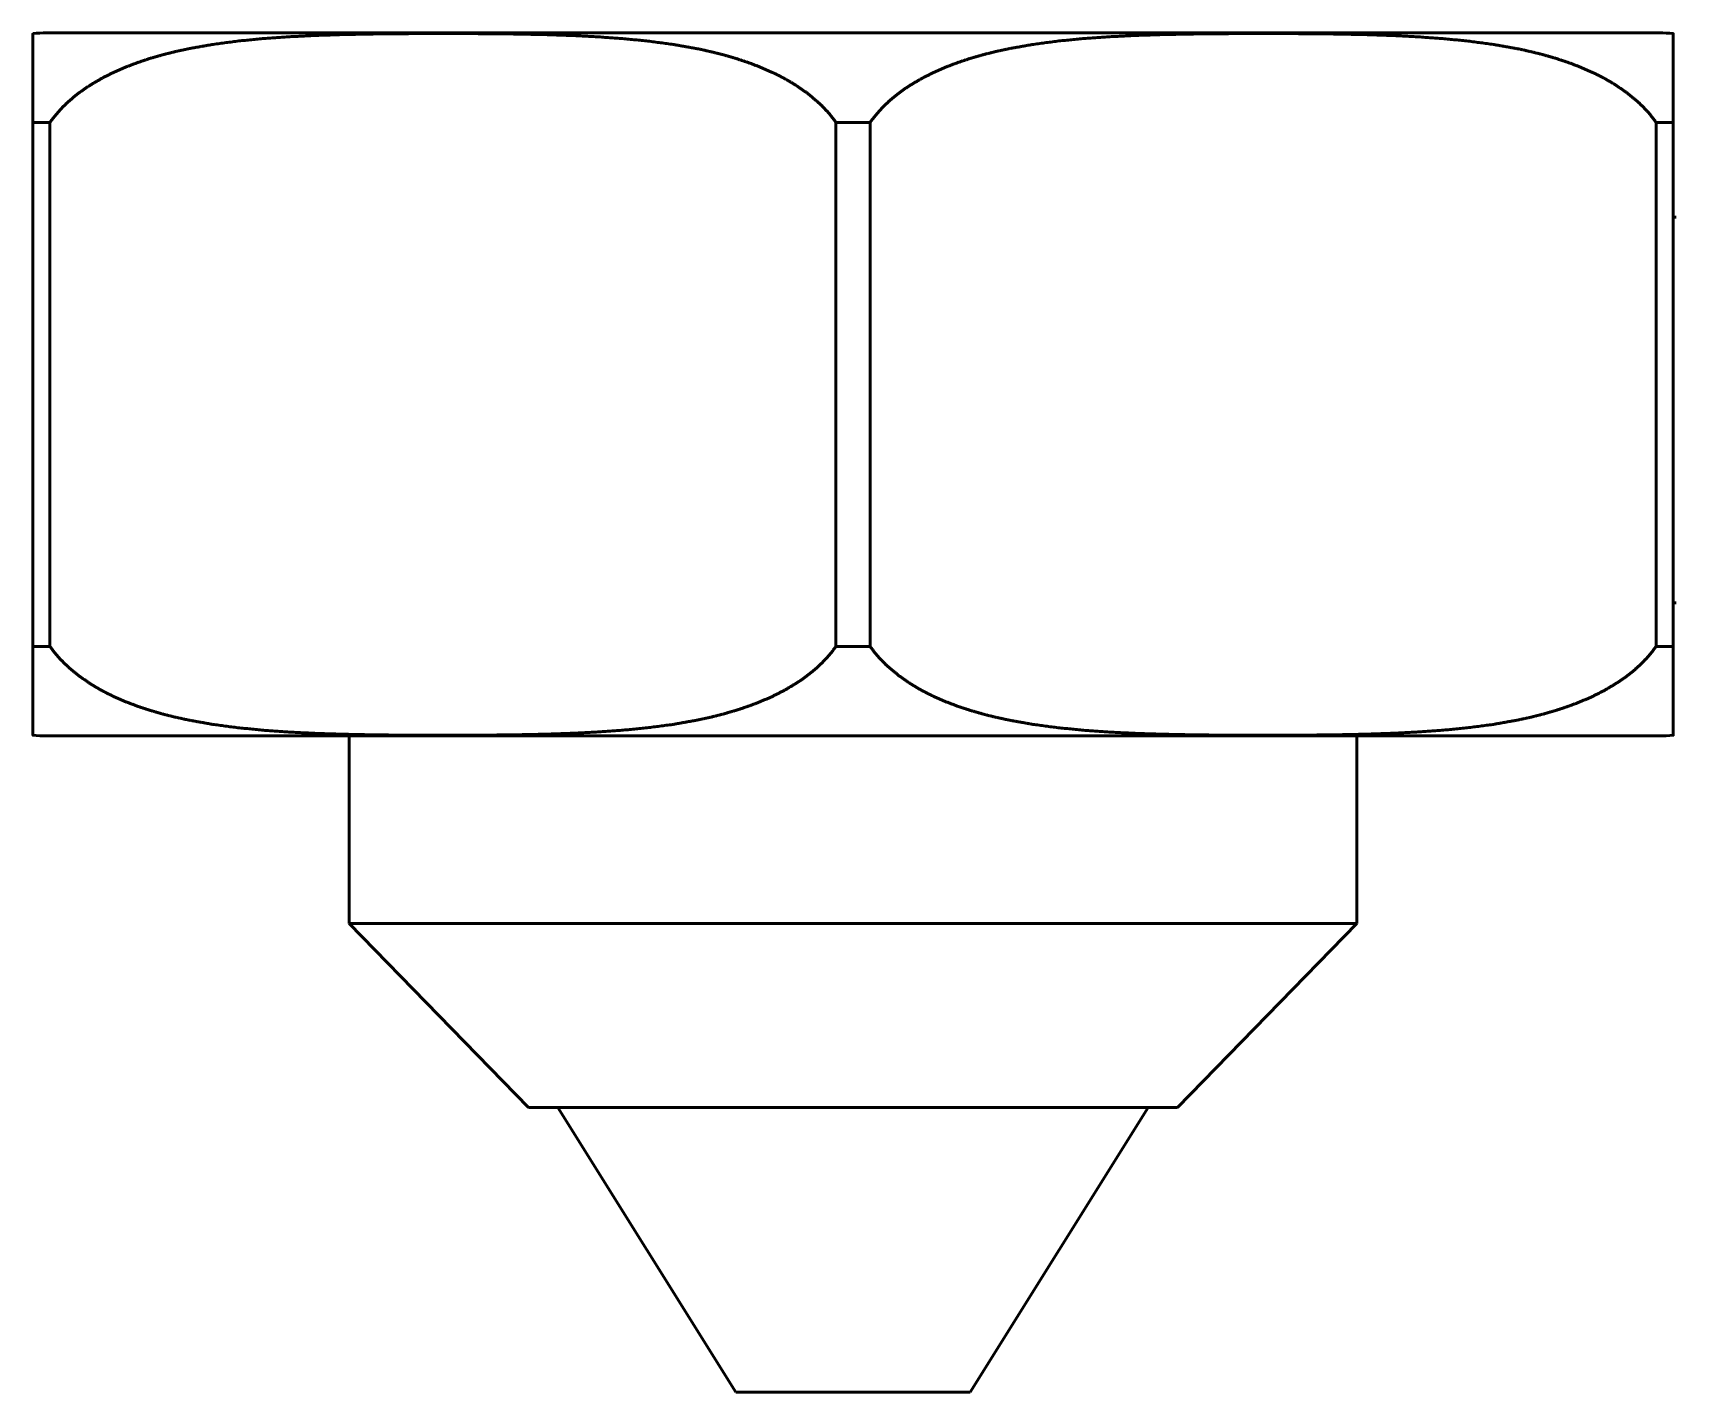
# Paper-space layout 'Layout1' of a CAD drawing. Header units: millimetres. Extents: x 0 to 420, y 0 to 297.
# Drawn here: x 228.86 to 235.87, y 126.9 to 132.7 of the extents above; entities that cross this region are included whole.
import ezdxf

# ---------------------------------------------------------------- set-up
doc = ezdxf.new("R2010")
doc.units = ezdxf.units.MM
doc.layers.add('170', color=7, linetype='Continuous', true_color=0xffffff)

psp = doc.layouts.get("Layout1")

# ---------------------------------------------------------------- linework, layer by layer
at = {"layer": '170', "color": 155, "linetype": 'Continuous', "lineweight": 50}
for p, q in [((228.8553, 130.0776), (228.8553, 132.3135)), ((228.9283, 130.0776), (228.9283, 132.3135)), ((232.2824, 130.0776), (232.2824, 132.3135)), ((232.4283, 130.0776), (232.4283, 132.3135)), ((235.7824, 130.0776), (235.7824, 132.3135)), ((235.8554, 130.0776), (235.8554, 132.3135)), ((235.8678, 131.9097), (235.8553, 131.9097)), ((235.8553, 130.2642), (235.8678, 130.2642)), ((230.2054, 129.6956), (230.2054, 128.8956)), ((234.5053, 128.8956), (234.5053, 129.6956)), ((230.2054, 128.8956), (230.9711, 128.1104)), ((233.7396, 128.1104), (234.5053, 128.8956)), ((231.096, 128.1103), (231.8551, 126.8956)), ((232.8556, 126.8956), (233.6147, 128.1103))]:
    psp.add_line(p, q, dxfattribs=at)
for centre, start, end in [((228.9143, 132.0956), 90, 95.6432), ((235.7963, 132.0956), 84.3568, 90), ((228.9143, 130.2955), 264.3568, 270), ((235.7963, 130.2955), 270, 275.6432)]:
    psp.add_arc(centre, 0.6, start, end, dxfattribs=at)
for points, knots in [([(228.8554, 132.6926), (228.8554, 132.6917), (228.8554, 132.6879), (228.8554, 132.6843), (228.8554, 132.6713), (228.8554, 132.654), (228.8554, 132.6372), (228.8554, 132.6268), (228.8554, 132.5684), (228.8554, 132.5259), (228.8554, 132.5004), (228.8554, 132.4558), (228.8554, 132.421), (228.8554, 132.3604), (228.8554, 132.3135)], [0, 0, 0.002563, 0.012404, 0.021919, 0.056187, 0.102015, 0.146343, 0.173714, 0.327663, 0.439901, 0.507129, 0.624738, 0.716556, 0.876394, 1, 1]), ([(228.9143, 132.6956), (229.3754, 132.6956), (230.6348, 132.6956), (231.4647, 132.6956), (233.2459, 132.6956), (234.7885, 132.6956), (235.6791, 132.6956), (235.7963, 132.6956)], [0, 0, 0.066989, 0.249999, 0.37059, 0.62941, 0.853555, 0.982964, 1, 1]), ([(228.9283, 132.3135), (228.9465, 132.3379), (228.9658, 132.3607), (228.9861, 132.3821), (229.0073, 132.4023), (229.0293, 132.4213), (229.052, 132.4392), (229.0755, 132.4562), (229.0996, 132.4722), (229.1488, 132.5012), (229.1992, 132.5267), (229.2505, 132.5492), (229.3027, 132.569), (229.3556, 132.5866), (229.4092, 132.602), (229.4631, 132.6156), (229.5171, 132.6274), (229.6254, 132.6466), (229.7339, 132.661), (229.8426, 132.6715), (229.9515, 132.6791), (230.0605, 132.6844), (230.1697, 132.688), (230.2789, 132.6903), (230.3881, 132.6917), (230.4974, 132.6924), (230.6067, 132.6926), (230.7161, 132.6924), (230.8254, 132.6917), (230.9347, 132.6903), (231.044, 132.6879), (231.1533, 132.6843), (231.2625, 132.6789), (231.3717, 132.6712), (231.4804, 132.6605), (231.5885, 132.6461), (231.6959, 132.6269), (231.7491, 132.6152), (231.8022, 132.6019), (231.8549, 132.5866), (231.9073, 132.5693), (231.9592, 132.5496), (232.0107, 132.5271), (232.0362, 132.5146), (232.0615, 132.5014), (232.0862, 132.4874), (232.1106, 132.4725), (232.1578, 132.4399), (232.2028, 132.4028), (232.2243, 132.3824), (232.2448, 132.3608), (232.2642, 132.3379), (232.2824, 132.3135)], [0, 0, 0.008568, 0.016984, 0.025297, 0.033537, 0.04173, 0.049895, 0.05806, 0.066198, 0.082292, 0.098193, 0.113982, 0.12971, 0.145429, 0.161145, 0.1768, 0.192372, 0.223347, 0.254188, 0.284965, 0.315725, 0.346476, 0.377242, 0.408016, 0.438802, 0.469593, 0.500395, 0.531197, 0.562, 0.592804, 0.623601, 0.654408, 0.685218, 0.71605, 0.746836, 0.777565, 0.80828, 0.823652, 0.839064, 0.854521, 0.87006, 0.885721, 0.901553, 0.909553, 0.917575, 0.925598, 0.933639, 0.949819, 0.966238, 0.974582, 0.982986, 0.991443, 1, 1]), ([(232.4283, 132.3135), (232.4465, 132.3379), (232.4658, 132.3607), (232.4861, 132.3821), (232.5073, 132.4023), (232.5293, 132.4213), (232.552, 132.4392), (232.5755, 132.4562), (232.5996, 132.4722), (232.6488, 132.5012), (232.6992, 132.5267), (232.7505, 132.5492), (232.8027, 132.569), (232.8556, 132.5866), (232.9092, 132.602), (232.9631, 132.6156), (233.0171, 132.6274), (233.1254, 132.6466), (233.2339, 132.661), (233.3426, 132.6715), (233.4515, 132.6791), (233.5605, 132.6844), (233.6697, 132.688), (233.7789, 132.6903), (233.8881, 132.6917), (233.9974, 132.6924), (234.1068, 132.6926), (234.2161, 132.6924), (234.3254, 132.6917), (234.4347, 132.6903), (234.544, 132.6879), (234.6533, 132.6843), (234.7625, 132.6789), (234.8717, 132.6712), (234.9804, 132.6605), (235.0885, 132.6461), (235.1959, 132.6269), (235.2492, 132.6152), (235.3022, 132.6019), (235.3549, 132.5866), (235.4073, 132.5693), (235.4592, 132.5496), (235.5107, 132.5271), (235.5362, 132.5146), (235.5614, 132.5014), (235.5862, 132.4874), (235.6106, 132.4725), (235.6579, 132.4399), (235.7029, 132.4028), (235.7243, 132.3824), (235.7449, 132.3608), (235.7642, 132.3379), (235.7824, 132.3135)], [0, 0, 0.008568, 0.016984, 0.025297, 0.033537, 0.04173, 0.049895, 0.05806, 0.066198, 0.082293, 0.098193, 0.113982, 0.129711, 0.145429, 0.161146, 0.176801, 0.192373, 0.223348, 0.254189, 0.284966, 0.31572, 0.346477, 0.377243, 0.408017, 0.438804, 0.469595, 0.500397, 0.531199, 0.562002, 0.592806, 0.623604, 0.654411, 0.685221, 0.716047, 0.746839, 0.777567, 0.808283, 0.823655, 0.839067, 0.854524, 0.870063, 0.885724, 0.901557, 0.909557, 0.917573, 0.925602, 0.933642, 0.949822, 0.966242, 0.974586, 0.982989, 0.991446, 1, 1]), ([(235.8554, 132.3135), (235.8554, 132.3379), (235.8554, 132.3821), (235.8554, 132.4022), (235.8554, 132.4391), (235.8554, 132.4721), (235.8554, 132.5265), (235.8554, 132.5689), (235.8554, 132.5864), (235.8554, 132.6155), (235.8554, 132.6465), (235.8554, 132.6715), (235.8554, 132.6844), (235.8554, 132.6903), (235.8554, 132.6917), (235.8554, 132.6926)], [0, 0, 0.064229, 0.180802, 0.233936, 0.331289, 0.418146, 0.561817, 0.673537, 0.719828, 0.796407, 0.878275, 0.944085, 0.97819, 0.993757, 0.997437, 1, 1]), ([(228.8554, 130.0776), (228.8554, 130.0304), (228.8554, 130.009), (228.8554, 129.9699), (228.8554, 129.935), (228.8554, 129.8901), (228.8554, 129.8421), (228.8554, 129.8047), (228.8554, 129.7756), (228.8554, 129.7446), (228.8554, 129.7197), (228.8554, 129.7067), (228.8554, 129.7008), (228.8554, 129.6987), (228.8554, 129.6985)], [0, 0, 0.124346, 0.18078, 0.284024, 0.376009, 0.494602, 0.621156, 0.719847, 0.796401, 0.878299, 0.944111, 0.97819, 0.993784, 0.999427, 1, 1]), ([(232.2824, 130.0776), (232.2642, 130.0532), (232.2449, 130.0304), (232.2246, 130.009), (232.2034, 129.9888), (232.1814, 129.9698), (232.1587, 129.9519), (232.1352, 129.9349), (232.1111, 129.9189), (232.0619, 129.8899), (232.0115, 129.8644), (231.9602, 129.8419), (231.908, 129.8221), (231.8551, 129.8045), (231.8015, 129.7891), (231.7476, 129.7755), (231.6936, 129.7637), (231.5854, 129.7445), (231.4768, 129.7302), (231.3681, 129.7196), (231.2592, 129.712), (231.1502, 129.7067), (231.041, 129.7031), (230.9318, 129.7008), (230.8226, 129.6994), (230.7133, 129.6987), (230.604, 129.6985), (230.4946, 129.6987), (230.3853, 129.6994), (230.276, 129.7009), (230.1667, 129.7032), (230.0574, 129.7068), (229.9482, 129.7122), (229.839, 129.7199), (229.7303, 129.7306), (229.6221, 129.745), (229.5148, 129.7642), (229.4615, 129.7759), (229.4085, 129.7892), (229.3558, 129.8045), (229.3034, 129.8218), (229.2515, 129.8415), (229.2, 129.8641), (229.1745, 129.8765), (229.1492, 129.8897), (229.1245, 129.9037), (229.1001, 129.9186), (229.0529, 129.9512), (229.0078, 129.9883), (228.9864, 130.0087), (228.9658, 130.0303), (228.9465, 130.0532), (228.9283, 130.0776)], [0, 0, 0.008568, 0.016987, 0.025297, 0.033535, 0.041729, 0.049899, 0.058058, 0.0662, 0.082292, 0.098192, 0.113981, 0.129714, 0.145432, 0.161144, 0.176799, 0.192376, 0.223346, 0.254187, 0.284964, 0.315724, 0.346481, 0.377241, 0.408015, 0.438802, 0.469592, 0.500394, 0.531202, 0.562005, 0.592803, 0.623607, 0.654408, 0.685224, 0.716049, 0.746836, 0.77757, 0.80828, 0.823658, 0.839063, 0.854521, 0.87006, 0.88572, 0.901554, 0.909553, 0.917575, 0.925598, 0.93364, 0.949819, 0.966244, 0.974588, 0.982992, 0.991445, 1, 1]), ([(235.7824, 130.0776), (235.7642, 130.0532), (235.7449, 130.0304), (235.7246, 130.009), (235.7034, 129.9888), (235.6814, 129.9698), (235.6587, 129.9519), (235.6352, 129.9349), (235.6111, 129.9189), (235.5619, 129.8899), (235.5115, 129.8644), (235.4602, 129.8419), (235.408, 129.8221), (235.3551, 129.8045), (235.3015, 129.7891), (235.2476, 129.7755), (235.1936, 129.7637), (235.0854, 129.7445), (234.9768, 129.7302), (234.8681, 129.7196), (234.7592, 129.712), (234.6502, 129.7067), (234.541, 129.7031), (234.4318, 129.7008), (234.3226, 129.6994), (234.2133, 129.6987), (234.104, 129.6985), (233.9946, 129.6987), (233.8853, 129.6994), (233.776, 129.7009), (233.6667, 129.7032), (233.5574, 129.7068), (233.4482, 129.7122), (233.339, 129.7199), (233.2303, 129.7306), (233.1222, 129.745), (233.0148, 129.7642), (232.9615, 129.7759), (232.9085, 129.7892), (232.8558, 129.8045), (232.8034, 129.8218), (232.7515, 129.8415), (232.7, 129.8641), (232.6745, 129.8765), (232.6492, 129.8897), (232.6244, 129.9037), (232.6001, 129.9186), (232.5528, 129.9512), (232.5078, 129.9883), (232.4864, 130.0087), (232.4658, 130.0303), (232.4464, 130.0532), (232.4283, 130.0776)], [0, 0, 0.008564, 0.016984, 0.025293, 0.033536, 0.041726, 0.049895, 0.058055, 0.066197, 0.082293, 0.098188, 0.113977, 0.12971, 0.145429, 0.161141, 0.176802, 0.192373, 0.223343, 0.254184, 0.284967, 0.315721, 0.346478, 0.377244, 0.408018, 0.438799, 0.469596, 0.500392, 0.5312, 0.562003, 0.592801, 0.623604, 0.654406, 0.685222, 0.716048, 0.74684, 0.777568, 0.808278, 0.823657, 0.839062, 0.854519, 0.870064, 0.885719, 0.901558, 0.909552, 0.917574, 0.925602, 0.933644, 0.949823, 0.966244, 0.974588, 0.982992, 0.991448, 1, 1]), ([(235.8554, 129.6985), (235.8554, 129.6994), (235.8554, 129.7008), (235.8554, 129.7068), (235.8554, 129.7198), (235.8554, 129.7371), (235.8554, 129.7539), (235.8554, 129.7897), (235.8554, 129.8426), (235.8554, 129.8652), (235.8554, 129.9195), (235.8554, 129.9521), (235.8554, 129.9892), (235.8554, 130.0776)], [0, 0, 0.002535, 0.006243, 0.021892, 0.056161, 0.10199, 0.146347, 0.240649, 0.380262, 0.439885, 0.58307, 0.669166, 0.766848, 1, 1]), ([(235.7963, 129.6956), (235.3353, 129.6956), (234.7885, 129.6956), (233.2459, 129.6956), (231.4647, 129.6956), (229.9222, 129.6956), (229.0316, 129.6956), (228.9143, 129.6956)], [0, 0, 0.066986, 0.146445, 0.37059, 0.62941, 0.853552, 0.982964, 1, 1]), ([(230.2053, 128.8956), (230.616, 128.8956), (231.691, 128.8956), (232.3554, 128.8956), (233.6191, 128.8956), (234.0947, 128.8956), (234.5053, 128.8956)], [0, 0, 0.095493, 0.345492, 0.500002, 0.793895, 0.904511, 1, 1]), ([(230.9711, 128.1104), (231.0764, 128.1104), (231.8256, 128.1104), (232.8851, 128.1104), (233.3342, 128.1104), (233.7396, 128.1104)], [0, 0, 0.038055, 0.308655, 0.691338, 0.853549, 1, 1]), ([(232.8556, 126.8956), (232.3554, 126.8956), (231.8551, 126.8956)], [0, 0, 0.49999, 1, 1])]:
    psp.add_open_spline(points, degree=1, knots=knots, dxfattribs=at)
for points in [[(228.8554, 132.3135), (228.9283, 132.3135)], [(232.2824, 132.3135), (232.4283, 132.3135)], [(235.7824, 132.3135), (235.8554, 132.3135)], [(228.9283, 130.0776), (228.8554, 130.0776)], [(232.4283, 130.0776), (232.2824, 130.0776)], [(235.8554, 130.0776), (235.7824, 130.0776)]]:
    psp.add_open_spline(points, degree=1, dxfattribs=at)

doc.saveas('drawing.dxf')
